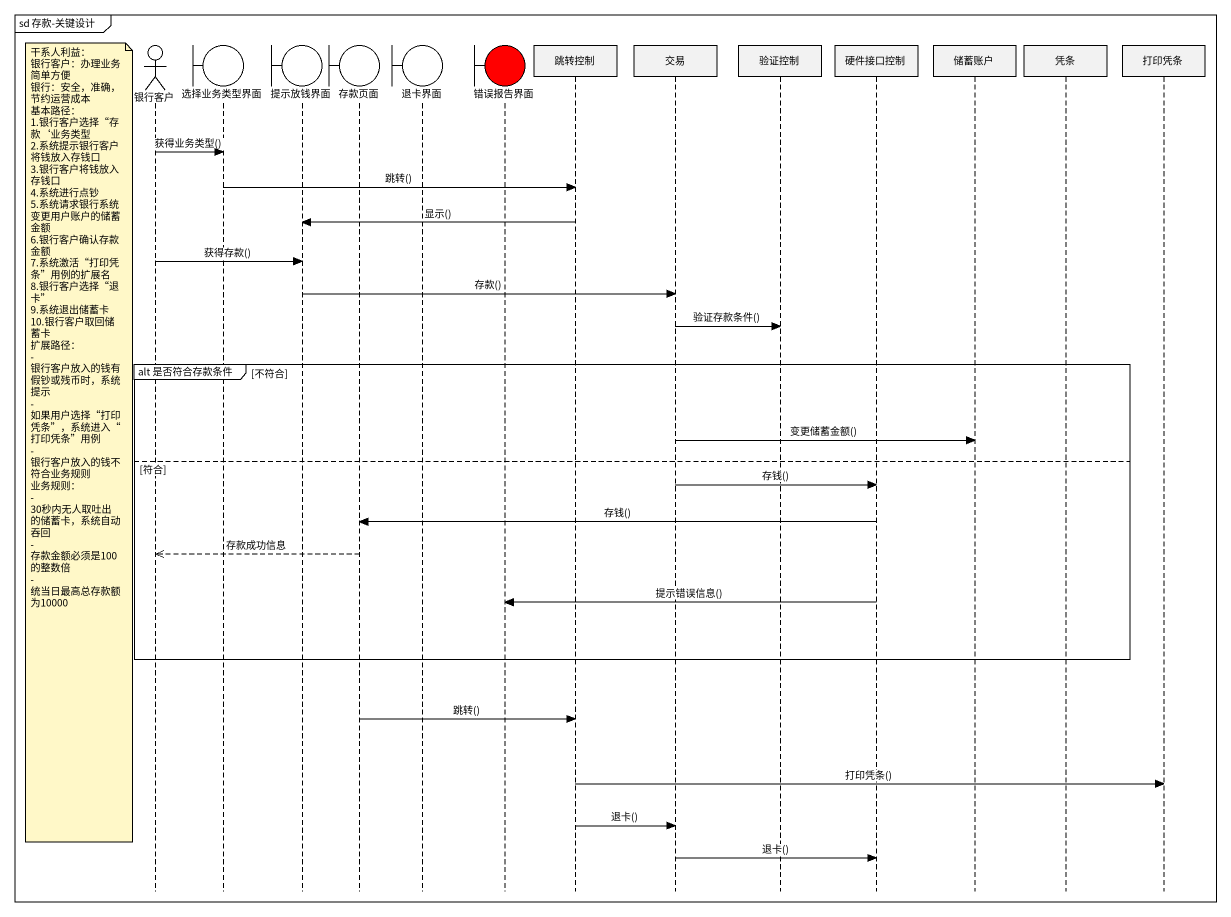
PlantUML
@startuml
mainframe sd 存款-关键设计
hide footbox
actor 银行客户
boundary 选择业务类型界面
boundary 提示放钱界面
boundary 存款页面
boundary 退卡界面
boundary 错误报告界面 #FF0000
participant 跳转控制
participant 交易
participant 验证控制
participant 硬件接口控制
participant 储蓄账户
participant 凭条
participant 打印凭条

银行客户 -> 选择业务类型界面 : 获得业务类型()
选择业务类型界面 -> 跳转控制 : 跳转()
跳转控制 -> 提示放钱界面 : 显示()
银行客户 -> 提示放钱界面 : 获得存款()
提示放钱界面 -> 交易 : 存款()
交易 -> 验证控制 : 验证存款条件()
group alt 是否符合存款条件 [不符合]
  交易 -> 储蓄账户 : 变更储蓄金额()
  note left of 银行客户
    干系人利益：
    银行客户：办理业务简单方便
    银行：安全，准确，节约运营成本
    基本路径：
    1.银行客户选择“存款‘业务类型
    2.系统提示银行客户将钱放入存钱口
    3.银行客户将钱放入存钱口
    4.系统进行点钞
    5.系统请求银行系统变更用户账户的储蓄金额
    6.银行客户确认存款金额
    7.系统激活“打印凭条”用例的扩展名
    8.银行客户选择“退卡”
    9.系统退出储蓄卡
    10.银行客户取回储蓄卡
    扩展路径：
    - 银行客户放入的钱有假钞或残币时，系统提示
    - 如果用户选择“打印凭条”，系统进入“打印凭条”用例
    - 银行客户放入的钱不符合业务规则
    业务规则：
    - 30秒内无人取吐出的储蓄卡，系统自动吞回
    - 存款金额必须是100的整数倍
    - 统当日最高总存款额为10000
  end note
else 符合
  交易 -> 硬件接口控制 : 存钱()
  硬件接口控制 -> 存款页面 : 存钱()
  存款页面 -->> 银行客户 : 存款成功信息
  硬件接口控制 -> 错误报告界面 : 提示错误信息()
end
存款页面 -> 跳转控制 : 跳转()
跳转控制 -> 打印凭条 : 打印凭条()
跳转控制 -> 交易 : 退卡()
交易 -> 硬件接口控制 : 退卡()
@enduml
